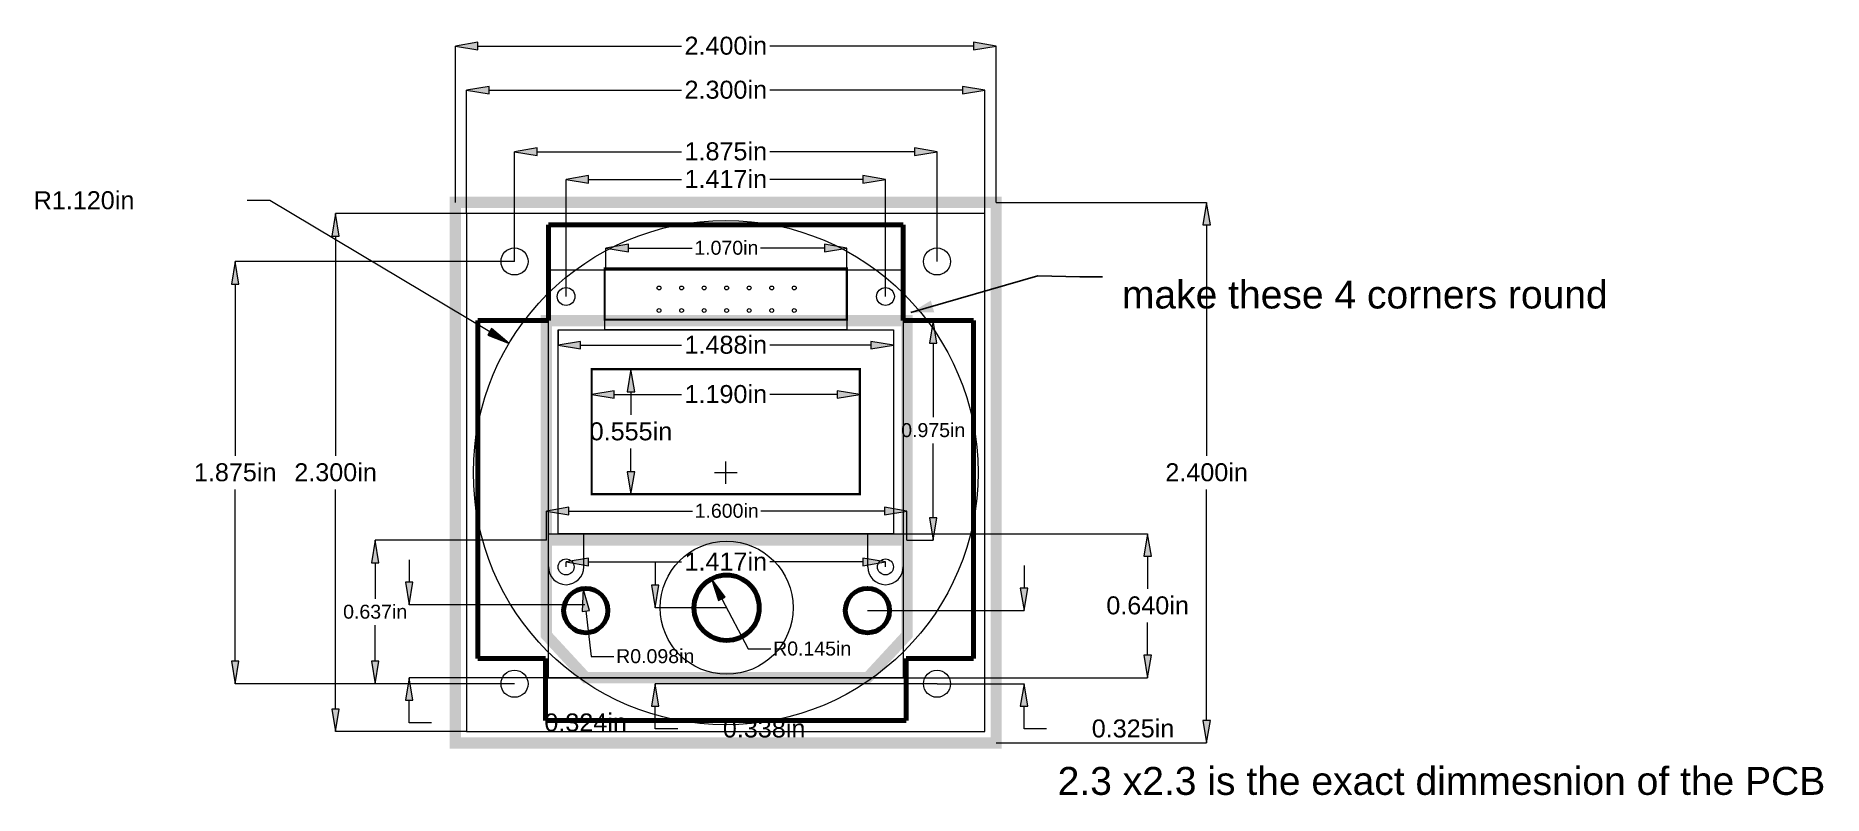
# Model space of a CAD drawing. Extents: x -1.81 to 6.12, y -0.18 to 3.19.
import ezdxf
from ezdxf.enums import TextEntityAlignment as Align

# ---------------------------------------------------------------- set-up
doc = ezdxf.new("R2010")
doc.units = 0
doc.header["$MEASUREMENT"] = 0
doc.layers.get('0').update_dxf_attribs({"lineweight": 0})
for name, color, linetype, lineweight in [('backside2', 21, 'Continuous', 0), ('backside3', 45, 'Continuous', 0), ('hole', 3, 'Continuous', 0), ('raused', 164, 'Continuous', 0)]:
    doc.layers.add(name, color=color, linetype=linetype, lineweight=lineweight)
doc.styles.get("Standard").update_dxf_attribs({"font": 'ARIAL.TTF'})
doc.dimstyles.get("Standard").update_dxf_attribs({"dimtxt": 0.061972, "dimasz": 0.1, "dimexe": 0, "dimexo": 0, "dimgap": 0.01, "dimtad": 0, "dimtih": 1, "dimtoh": 1, "dimdec": 3, "dimrnd": 0.001, "dimzin": 0, "dimdsep": 46, "dimtxsty": 'Standard', "dimblk": 'TC_DIMARROW_FILLED30', "dimcen": 0.09, "dimclrd": 7, "dimclre": 7, "dimclrt": 7, "dimadec": 3, "dimazin": 0, "dimtfac": 1, "dimtdec": 3, "dimtofl": 0, "dimtmove": 0, "dimatfit": 0, "dimfxl": 0, "dimtolj": 1, "dimtzin": 0, "dimarcsym": 0})

# ---------------------------------------------------------------- blocks, each defined once
blk = doc.blocks.new('*D')
at = {"linetype": 'Continuous'}
for color, points in [(7, [(0.05, 3.1439), (0.15, 3.1272), (0.15, 3.1606)]), (7, [(2.45, 3.1439), (2.35, 3.1606), (2.35, 3.1272)]), (7, [(0.1, 2.9484), (0.2, 2.9318), (0.2, 2.9651)]), (7, [(2.4, 2.9484), (2.3, 2.9651), (2.3, 2.9318)]), (252, [(0.3125, 2.6749), (0.4125, 2.6583), (0.4125, 2.6916)]), (252, [(2.1875, 2.6749), (2.0875, 2.6916), (2.0875, 2.6583)]), (7, [(0.5413, 2.5522), (0.6413, 2.5356), (0.6413, 2.5689)]), (7, [(1.9587, 2.5522), (1.8587, 2.5689), (1.8587, 2.5356)]), (7, [(-0.4818, 2.4), (-0.4984, 2.3), (-0.4651, 2.3)]), (7, [(3.3839, 2.45), (3.3672, 2.35), (3.4006, 2.35)]), (7, [(0.7176, 2.2471), (0.8176, 2.2305), (0.8176, 2.2638)]), (7, [(1.7874, 2.2471), (1.6874, 2.2638), (1.6874, 2.2305)]), (252, [(-0.927, 2.1875), (-0.9437, 2.0875), (-0.9104, 2.0875)]), (7, [(2.1707, 1.925), (2.154, 1.825), (2.1873, 1.825)]), (7, [(0.2882, 1.8239), (0.2109, 1.8895), (0.1938, 1.8608)]), (252, [(0.5059, 1.816), (0.6059, 1.7994), (0.6059, 1.8327)]), (252, [(1.9941, 1.816), (1.8941, 1.8327), (1.8941, 1.7994)]), (7, [(0.8291, 1.7091), (0.8125, 1.6091), (0.8458, 1.6091)]), (7, [(0.655, 1.5972), (0.755, 1.5806), (0.755, 1.6139)]), (7, [(1.845, 1.5972), (1.745, 1.6139), (1.745, 1.5806)]), (7, [(0.8291, 1.1541), (0.8458, 1.2541), (0.8125, 1.2541)]), (7, [(0.4539, 1.0793), (0.5539, 1.0626), (0.5539, 1.096)]), (7, [(2.0539, 1.0793), (1.9539, 1.096), (1.9539, 1.0626)]), (7, [(2.1707, 0.95), (2.1873, 1.05), (2.154, 1.05)]), (252, [(3.1219, 0.9789), (3.1053, 0.8789), (3.1386, 0.8789)]), (7, [(-0.3059, 0.95), (-0.3226, 0.85), (-0.2892, 0.85)]), (7, [(0.5413, 0.8536), (0.6413, 0.8369), (0.6413, 0.8702)]), (7, [(1.9587, 0.8536), (1.8587, 0.8702), (1.8587, 0.8369)]), (252, [(-0.1553, 0.6634), (-0.1386, 0.7635), (-0.1719, 0.7635)]), (7, [(0.6173, 0.7352), (0.6125, 0.634), (0.6456, 0.6379)]), (7, [(0.9366, 0.65), (0.9533, 0.75), (0.9199, 0.75)]), (7, [(1.1865, 0.7784), (1.2182, 0.6821), (1.2478, 0.6976)]), (7, [(2.5738, 0.6375), (2.5904, 0.7375), (2.5571, 0.7375)]), (252, [(-0.927, 0.3125), (-0.9104, 0.4125), (-0.9437, 0.4125)]), (7, [(-0.3059, 0.3125), (-0.2892, 0.4125), (-0.3226, 0.4125)]), (252, [(3.1219, 0.3391), (3.1386, 0.4391), (3.1053, 0.4391)]), (252, [(-0.1553, 0.3391), (-0.1719, 0.2391), (-0.1386, 0.2391)]), (7, [(0.9366, 0.3125), (0.9199, 0.2125), (0.9533, 0.2125)]), (7, [(2.5738, 0.3125), (2.5571, 0.2125), (2.5904, 0.2125)]), (7, [(-0.4818, 0.1), (-0.4651, 0.2), (-0.4984, 0.2)]), (7, [(3.3839, 0.05), (3.4006, 0.15), (3.3672, 0.15)])]:
    blk.add_hatch(color=color, dxfattribs=at).paths.add_polyline_path(points)
at = {"color": 7, "linetype": 'Continuous', "lineweight": 0}
for p, q in [((0.05, 2.45), (0.05, 3.1439)), ((2.45, 2.45), (2.45, 3.1439)), ((0.1, 2.4), (0.1, 2.9484)), ((2.4, 2.4), (2.4, 2.9484)), ((0.5413, 2.032), (0.5413, 2.5522)), ((1.9587, 2.032), (1.9587, 2.5522)), ((0.1, 2.4), (-0.4818, 2.4)), ((2.45, 2.45), (3.3839, 2.45)), ((0.7176, 2.1508), (0.7176, 2.2471)), ((1.7874, 2.1558), (1.7874, 2.2471)), ((2.0539, 1.925), (2.1707, 1.925)), ((0.4539, 0.95), (0.4539, 1.0793)), ((2.0539, 0.95), (2.0539, 1.0793)), ((0.4539, 0.95), (-0.3059, 0.95)), ((2.0539, 0.95), (2.1707, 0.95)), ((0.5413, 0.8312), (0.5413, 0.8536)), ((1.9587, 0.8312), (1.9587, 0.8536)), ((1.2539, 0.65), (0.9366, 0.65)), ((1.8789, 0.6375), (2.5738, 0.6375)), ((0.3125, 0.3125), (-0.3059, 0.3125)), ((2.1875, 0.3125), (0.9366, 0.3125)), ((2.1875, 0.3125), (2.5738, 0.3125)), ((0.1, 0.1), (-0.4818, 0.1)), ((2.45, 0.05), (3.3839, 0.05))]:
    blk.add_line(p, q, dxfattribs=at)
at = {"color": 252, "linetype": 'Continuous'}
for p, q in [((0.3125, 2.1875), (0.3125, 2.6749)), ((2.1875, 2.1875), (2.1875, 2.6749)), ((0.3125, 2.1875), (-0.927, 2.1875)), ((0.5059, 1.8844), (0.5059, 1.816)), ((1.9941, 1.8844), (1.9941, 1.816)), ((1.5077, 0.9789), (3.1219, 0.9789)), ((0.625, 0.6634), (-0.1553, 0.6634)), ((0.6356, 0.3391), (-0.1553, 0.3391)), ((1.5036, 0.3391), (3.1219, 0.3391)), ((0.3125, 0.3125), (-0.927, 0.3125))]:
    blk.add_line(p, q, dxfattribs=at)
at = {"color": 7, "linetype": 'Continuous'}
for p, q in [((0.655, 1.7091), (0.655, 1.5972)), ((0.655, 1.7091), (0.8291, 1.7091)), ((1.845, 1.7091), (1.845, 1.5972)), ((0.655, 1.1541), (0.8291, 1.1541))]:
    blk.add_line(p, q, dxfattribs=at)
for points in [[(0.05, 3.1439), (0.15, 3.1272), (0.15, 3.1606), (0.05, 3.1439)], [(0.15, 3.1439), (0.15, 3.1439), (0.15, 3.1439), (1.054, 3.1439)], [(2.35, 3.1439), (2.35, 3.1439), (2.35, 3.1439), (1.446, 3.1439)], [(2.45, 3.1439), (2.35, 3.1606), (2.35, 3.1272), (2.45, 3.1439)], [(0.1, 2.9484), (0.2, 2.9318), (0.2, 2.9651), (0.1, 2.9484)], [(0.2, 2.9484), (0.2, 2.9484), (0.2, 2.9484), (1.054, 2.9484)], [(2.3, 2.9484), (2.3, 2.9484), (2.3, 2.9484), (1.446, 2.9484)], [(2.4, 2.9484), (2.3, 2.9651), (2.3, 2.9318), (2.4, 2.9484)], [(0.5413, 2.5522), (0.6413, 2.5356), (0.6413, 2.5689), (0.5413, 2.5522)], [(0.6413, 2.5522), (0.6413, 2.5522), (0.6413, 2.5522), (1.054, 2.5522)], [(1.8587, 2.5522), (1.8587, 2.5522), (1.8587, 2.5522), (1.446, 2.5522)], [(1.9587, 2.5522), (1.8587, 2.5689), (1.8587, 2.5356), (1.9587, 2.5522)], [(0.2023, 1.8751), (-0.774, 2.4577), (-0.874, 2.4577)], [(-0.4818, 2.4), (-0.4984, 2.3), (-0.4651, 2.3), (-0.4818, 2.4)], [(3.3839, 2.45), (3.3672, 2.35), (3.4006, 2.35), (3.3839, 2.45)], [(3.3839, 2.35), (3.3839, 2.35), (3.3839, 2.35), (3.3839, 1.325)], [(-0.4818, 2.3), (-0.4818, 2.3), (-0.4818, 2.3), (-0.4818, 1.325)], [(0.7176, 2.2471), (0.8176, 2.2305), (0.8176, 2.2638), (0.7176, 2.2471)], [(0.8176, 2.2471), (0.8176, 2.2471), (0.8176, 2.2471), (1.1004, 2.2471)], [(1.6874, 2.2471), (1.6874, 2.2471), (1.6874, 2.2471), (1.4046, 2.2471)], [(1.7874, 2.2471), (1.6874, 2.2638), (1.6874, 2.2305), (1.7874, 2.2471)], [(2.1707, 1.925), (2.154, 1.825), (2.1873, 1.825), (2.1707, 1.925)], [(0.2882, 1.8239), (0.2109, 1.8895), (0.1938, 1.8608), (0.2882, 1.8239)], [(2.1707, 1.825), (2.1707, 1.825), (2.1707, 1.825), (2.1707, 1.4957)], [(0.8291, 1.7091), (0.8125, 1.6091), (0.8458, 1.6091), (0.8291, 1.7091)], [(0.655, 1.5972), (0.755, 1.5806), (0.755, 1.6139), (0.655, 1.5972)], [(0.755, 1.5972), (0.755, 1.5972), (0.755, 1.5972), (1.054, 1.5972)], [(0.8291, 1.6091), (0.8291, 1.6091), (0.8291, 1.6091), (0.8291, 1.5066)], [(1.745, 1.5972), (1.745, 1.5972), (1.745, 1.5972), (1.446, 1.5972)], [(1.845, 1.5972), (1.745, 1.6139), (1.745, 1.5806), (1.845, 1.5972)], [(0.8291, 1.2541), (0.8291, 1.2541), (0.8291, 1.2541), (0.8291, 1.3566)], [(2.1707, 1.05), (2.1707, 1.05), (2.1707, 1.05), (2.1707, 1.3793)], [(1.25, 1.2), (1.25, 1.3)], [(0.8291, 1.1541), (0.8458, 1.2541), (0.8125, 1.2541), (0.8291, 1.1541)], [(1.2, 1.25), (1.3, 1.25)], [(-0.4818, 0.2), (-0.4818, 0.2), (-0.4818, 0.2), (-0.4818, 1.175)], [(3.3839, 0.15), (3.3839, 0.15), (3.3839, 0.15), (3.3839, 1.175)], [(0.4539, 1.0793), (0.5539, 1.0626), (0.5539, 1.096), (0.4539, 1.0793)], [(0.5539, 1.0793), (0.5539, 1.0793), (0.5539, 1.0793), (1.1018, 1.0793)], [(1.9539, 1.0793), (1.9539, 1.0793), (1.9539, 1.0793), (1.406, 1.0793)], [(2.0539, 1.0793), (1.9539, 1.096), (1.9539, 1.0626), (2.0539, 1.0793)], [(2.1707, 0.95), (2.1873, 1.05), (2.154, 1.05), (2.1707, 0.95)], [(-0.3059, 0.95), (-0.3226, 0.85), (-0.2892, 0.85), (-0.3059, 0.95)], [(-0.3059, 0.85), (-0.3059, 0.85), (-0.3059, 0.85), (-0.3059, 0.6895)], [(0.5413, 0.8536), (0.6413, 0.8369), (0.6413, 0.8702), (0.5413, 0.8536)], [(0.6413, 0.8536), (0.6413, 0.8536), (0.6413, 0.8536), (1.054, 0.8536)], [(0.9366, 0.85), (0.9366, 0.75)], [(1.8587, 0.8536), (1.8587, 0.8536), (1.8587, 0.8536), (1.446, 0.8536)], [(1.9587, 0.8536), (1.8587, 0.8702), (1.8587, 0.8369), (1.9587, 0.8536)], [(2.5738, 0.8375), (2.5738, 0.7375)], [(0.6173, 0.7352), (0.6125, 0.634), (0.6456, 0.6379), (0.6173, 0.7352)], [(0.9366, 0.65), (0.9533, 0.75), (0.9199, 0.75), (0.9366, 0.65)], [(0.9366, 0.75), (0.9366, 0.75)], [(1.1865, 0.7784), (1.2182, 0.6821), (1.2478, 0.6976), (1.1865, 0.7784)], [(2.5738, 0.6375), (2.5904, 0.7375), (2.5571, 0.7375), (2.5738, 0.6375)], [(2.5738, 0.7375), (2.5738, 0.7375)], [(0.6291, 0.6359), (0.6531, 0.4339), (0.7531, 0.4339)], [(1.233, 0.6898), (1.3496, 0.4676), (1.4496, 0.4676)], [(-0.3059, 0.4125), (-0.3059, 0.4125), (-0.3059, 0.4125), (-0.3059, 0.5731)], [(-0.3059, 0.3125), (-0.2892, 0.4125), (-0.3226, 0.4125), (-0.3059, 0.3125)], [(0.9366, 0.3125), (0.9199, 0.2125), (0.9533, 0.2125), (0.9366, 0.3125)], [(2.5738, 0.3125), (2.5571, 0.2125), (2.5904, 0.2125), (2.5738, 0.3125)], [(-0.4818, 0.1), (-0.4651, 0.2), (-0.4984, 0.2), (-0.4818, 0.1)], [(1.0366, 0.1125), (0.9366, 0.1125), (0.9366, 0.2125), (0.9366, 0.2125)], [(2.6738, 0.1125), (2.5738, 0.1125), (2.5738, 0.2125), (2.5738, 0.2125)], [(3.3839, 0.05), (3.4006, 0.15), (3.3672, 0.15), (3.3839, 0.05)]]:
    blk.add_lwpolyline(points, dxfattribs=at)
at = {"color": 252, "linetype": 'Continuous'}
for points in [[(0.3125, 2.6749), (0.4125, 2.6583), (0.4125, 2.6916), (0.3125, 2.6749)], [(0.4125, 2.6749), (0.4125, 2.6749), (0.4125, 2.6749), (1.054, 2.6749)], [(2.0875, 2.6749), (2.0875, 2.6749), (2.0875, 2.6749), (1.446, 2.6749)], [(2.1875, 2.6749), (2.0875, 2.6916), (2.0875, 2.6583), (2.1875, 2.6749)], [(-0.927, 2.1875), (-0.9437, 2.0875), (-0.9104, 2.0875), (-0.927, 2.1875)], [(-0.927, 2.0875), (-0.927, 2.0875), (-0.927, 2.0875), (-0.927, 1.325)], [(0.5059, 1.816), (0.6059, 1.7994), (0.6059, 1.8327), (0.5059, 1.816)], [(1.9941, 1.816), (1.8941, 1.8327), (1.8941, 1.7994), (1.9941, 1.816)], [(0.6059, 1.816), (0.6059, 1.816), (0.6059, 1.816), (1.054, 1.816)], [(1.8941, 1.816), (1.8941, 1.816), (1.8941, 1.816), (1.446, 1.816)], [(-0.927, 0.4125), (-0.927, 0.4125), (-0.927, 0.4125), (-0.927, 1.175)], [(3.1219, 0.9789), (3.1053, 0.8789), (3.1386, 0.8789), (3.1219, 0.9789)], [(3.1219, 0.8789), (3.1219, 0.8789), (3.1219, 0.8789), (3.1219, 0.734)], [(-0.1553, 0.8635), (-0.1553, 0.7635)], [(-0.1553, 0.6634), (-0.1386, 0.7635), (-0.1719, 0.7635), (-0.1553, 0.6634)], [(-0.1553, 0.7635), (-0.1553, 0.7635)], [(3.1219, 0.4391), (3.1219, 0.4391), (3.1219, 0.4391), (3.1219, 0.584)], [(-0.927, 0.3125), (-0.9104, 0.4125), (-0.9437, 0.4125), (-0.927, 0.3125)], [(3.1219, 0.3391), (3.1386, 0.4391), (3.1053, 0.4391), (3.1219, 0.3391)], [(-0.1553, 0.3391), (-0.1719, 0.2391), (-0.1386, 0.2391), (-0.1553, 0.3391)], [(-0.0553, 0.1391), (-0.1553, 0.1391), (-0.1553, 0.2391), (-0.1553, 0.2391)]]:
    blk.add_lwpolyline(points, dxfattribs=at)
at = {"color": 7, "linetype": 'Continuous'}
for s, height, p in [('2.400', 0.07986, (1.2065, 3.1456)), ('2.300', 0.07986, (1.2065, 2.9502)), ('1.417', 0.07986, (1.2065, 2.554)), ('R1.120', 0.07986, (-1.6415, 2.4595)), ('1.070', 0.06197, (1.2187, 2.2485)), ('1.190', 0.07986, (1.2065, 1.599)), ('0.555', 0.07986, (0.7856, 1.4334)), ('0.975', 0.06197, (2.1369, 1.4388)), ('2.300', 0.07986, (-0.5253, 1.2517)), ('2.400', 0.07986, (3.3404, 1.2517)), ('1.600', 0.06197, (1.2201, 1.0807)), ('1.417', 0.07986, (1.2065, 0.8553)), ('0.637', 0.06197, (-0.3397, 0.6326)), ('R0.145', 0.06197, (1.5996, 0.469)), ('R0.098', 0.06197, (0.9031, 0.4352)), ('0.338', 0.07986, (1.3766, 0.1142)), ('0.325', 0.07986, (3.0138, 0.1142))]:
    blk.add_text(s, height=height, dxfattribs=at).set_placement(p, align=Align.MIDDLE_CENTER)
for height, p in [(0.07986, (1.3465, 3.1856)), (0.07986, (1.3465, 2.9901)), (0.07986, (1.3465, 2.5939)), (0.07986, (-1.4611, 2.4994)), (0.06197, (1.3273, 2.2795)), (0.07986, (1.3465, 1.6389)), (0.07986, (0.9256, 1.4733)), (0.06197, (2.2455, 1.4698)), (0.07986, (-0.3853, 1.2917)), (0.07986, (3.4804, 1.2917)), (0.06197, (1.3288, 1.1116)), (0.07986, (1.3465, 0.8952)), (0.06197, (-0.231, 0.6636)), (0.06197, (1.7396, 0.4999)), (0.06197, (1.0431, 0.4662)), (0.07986, (1.5166, 0.1542)), (0.07986, (3.1538, 0.1542))]:
    blk.add_text('in', height=height, dxfattribs=at).set_placement(p, align=Align.TOP_LEFT)
at = {"color": 252, "linetype": 'Continuous'}
for s, p in [('1.875', (1.2065, 2.6767)), ('1.488', (1.2065, 1.8178)), ('1.875', (-0.9706, 1.2517)), ('0.640', (3.0784, 0.6607)), ('0.324', (0.5847, 0.1409))]:
    blk.add_text(s, height=0.07986, dxfattribs=at).set_placement(p, align=Align.MIDDLE_CENTER)
for p in [(1.3465, 2.7166), (1.3465, 1.8577), (-0.8306, 1.2917), (3.2184, 0.7007), (0.7247, 0.1808)]:
    blk.add_text('in', height=0.07986, dxfattribs=at).set_placement(p, align=Align.TOP_LEFT)
blk = doc.blocks.new('TC_DIMARROW_FILLED30')
at = {"color": 0, "linetype": 'ByBlock'}
blk.add_solid([(0, 0), (-1, 0.267949), (-1, -0.267949)], dxfattribs=at)

msp = doc.modelspace()

# ---------------------------------------------------------------- linework, layer by layer
at = {"color": 1, "linetype": 'Continuous', "lineweight": 120}
for p, q in [((2.0374, 2.35), (0.4626, 2.35)), ((0.4626, 1.925), (0.15, 1.925)), ((0.15, 1.925), (0.15, 0.425)), ((2.35, 1.925), (2.0374, 1.925)), ((2.35, 0.425), (2.35, 1.925)), ((0.15, 0.425), (0.2673, 0.425)), ((0.2673, 0.425), (0.45, 0.425)), ((0.45, 0.425), (0.45, 0.15)), ((2.05, 0.15), (2.05, 0.425)), ((2.05, 0.425), (2.35, 0.425)), ((0.45, 0.15), (2.05, 0.15))]:
    msp.add_line(p, q, dxfattribs=at)
at = {"color": 1, "lineweight": 120}
for p, q in [((0.4626, 1.925), (0.4626, 2.35)), ((2.0374, 1.925), (2.0374, 2.35))]:
    msp.add_line(p, q, dxfattribs=at)
at = {"color": 7, "linetype": 'Continuous', "lineweight": 0}
for p, q in [((0.4626, 2.1501), (2.0374, 2.1501)), ((0.4626, 0.8305), (0.4626, 2.1501)), ((2.0374, 2.1501), (2.0374, 0.8312)), ((0.6201, 0.8312), (0.6201, 0.9789)), ((1.8799, 0.8312), (1.8799, 0.9788))]:
    msp.add_line(p, q, dxfattribs=at)
at = {"linetype": 'Continuous', "lineweight": 0}
msp.add_line((0.4534, 0.3391), (2.0474, 0.3391), dxfattribs=at)
at = {"color": 1, "linetype": 'Continuous', "const_width": 0.05}
for points in [[(0.05, 0.05), (2.45, 0.05), (2.45, 2.45), (0.05, 2.45)], [(0.4539, 0.95), (2.0539, 0.95), (2.0539, 1.925), (0.4539, 1.925)], [(2.0539, 0.95), (0.4539, 0.95), (0.4539, 0.5284), (0.6289, 0.3391), (1.8789, 0.3391), (2.0539, 0.5284)]]:
    msp.add_lwpolyline(points, close=True, dxfattribs=at)
at = {"color": 7, "linetype": 'Continuous'}
for points in [[(0.1, 0.1), (2.4, 0.1), (2.4, 2.4), (0.1, 2.4)], [(0.5059, 1.8844), (1.9941, 1.8844), (1.9941, 0.9789), (0.5059, 0.9789)]]:
    msp.add_lwpolyline(points, close=True, dxfattribs=at)
at = {"color": 1, "linetype": 'Continuous', "const_width": 0.01}
msp.add_lwpolyline([(0.7126, 1.9292), (0.7126, 2.1558), (1.7874, 2.1558), (1.7874, 1.9292), (0.7126, 1.9292)], dxfattribs=at)
at = {"color": 1, "linetype": 'Continuous'}
msp.add_lwpolyline([(1.7874, 1.8844), (0.7126, 1.8844), (0.7126, 2.155), (1.7874, 2.155)], close=True, dxfattribs=at)
at = {"color": 3, "linetype": 'Continuous', "lineweight": 120}
msp.add_circle((1.2539, 0.65), 0.145, dxfattribs=at)
at = {"layer": 'backside2', "linetype": 'Continuous', "lineweight": 0}
for p, q in [((0.7126, 1.8844), (0.7126, 2.155)), ((1.7874, 2.1524), (1.7874, 1.8844)), ((0.5059, 0.9789), (0.5059, 1.8844)), ((0.5059, 1.8844), (0.7126, 1.8844)), ((1.7874, 1.8844), (1.9941, 1.8844)), ((1.9941, 1.8844), (1.9941, 0.9789)), ((1.9941, 0.9789), (0.5059, 0.9789))]:
    msp.add_line(p, q, dxfattribs=at)
at = {"layer": 'backside3', "linetype": 'Continuous'}
msp.add_lwpolyline([(0.4626, 0.9789), (2.0374, 0.9789), (2.0374, 0.3391), (0.4626, 0.3391)], close=True, dxfattribs=at)
at = {"layer": 'hole', "linetype": 'Continuous', "const_width": 0.01}
msp.add_lwpolyline([(0.655, 1.7091), (1.845, 1.7091), (1.845, 1.1541), (0.655, 1.1541)], close=True, dxfattribs=at)
at = {"layer": 'hole', "linetype": 'Continuous', "lineweight": 0}
for centre in [(0.3125, 2.1875), (2.1875, 2.1875), (0.3125, 0.3125), (2.1875, 0.3125)]:
    msp.add_circle(centre, 0.06, dxfattribs=at)
at = {"layer": 'hole', "linetype": 'Continuous', "lineweight": 120}
for centre in [(0.6289, 0.6375), (1.8789, 0.6375)]:
    msp.add_circle(centre, 0.0984, dxfattribs=at)
at = {"layer": 'raused', "linetype": 'Continuous', "lineweight": 0}
msp.add_circle((1.25, 1.25), 1.12, dxfattribs=at)
at = {"layer": 'raused', "color": 7, "linetype": 'Continuous', "lineweight": 0}
for centre, radius in [((0.5413, 2.032), 0.0394), ((0.9539, 2.07), 0.00843), ((1.0539, 2.07), 0.00843), ((1.1539, 2.07), 0.00843), ((1.2539, 2.07), 0.00843), ((1.3539, 2.07), 0.00843), ((1.4539, 2.07), 0.00843), ((1.5539, 2.07), 0.00843), ((1.9587, 2.032), 0.0394), ((0.9539, 1.97), 0.00843), ((1.0539, 1.97), 0.00843), ((1.1539, 1.97), 0.00843), ((1.2539, 1.97), 0.00843), ((1.3539, 1.97), 0.00843), ((1.4539, 1.97), 0.00843), ((1.5539, 1.97), 0.00843), ((1.2539, 0.65), 0.2953), ((0.5413, 0.8312), 0.0354), ((1.9587, 0.8312), 0.0354)]:
    msp.add_circle(centre, radius, dxfattribs=at)
for centre in [(0.5413, 0.8312), (1.9587, 0.8312)]:
    msp.add_arc(centre, 0.0787, 180, 360, dxfattribs=at)

# ---------------------------------------------------------------- texts
at = {"color": 7, "linetype": 'Continuous'}
for s, p in [('make these 4 corners round', (3.0081, 2.1027)), ('2.3 x2.3 is the exact dimmesnion of the PCB ', (2.7229, -0.0568))]:
    msp.add_text(s, height=0.123944, dxfattribs=at).set_placement(p, align=Align.TOP_LEFT)

# ---------------------------------------------------------------- dimensions: what is measured, and where the dimension line sits
at = {"color": 252, "linetype": 'Continuous'}
for base, p1, p2, angle, middle in [((3.1219, 0.3391), (1.5077, 0.9789), (1.5036, 0.3391), 90, (3.1219, 0.659)), ((-0.1553, 0.3391), (0.625, 0.6634), (0.6356, 0.3391), 90, (0.6283, 0.1391)), ((2.1875, 2.6749), (0.3125, 2.1875), (2.1875, 2.1875), 180, (1.25, 2.6749)), ((-0.927, 0.3125), (0.3125, 2.1875), (0.3125, 0.3125), 90, (-0.927, 1.25))]:
    dim = msp.add_linear_dim(base=base, p1=p1, p2=p2, angle=angle, dimstyle='Standard', override={"dimtxt": 0.079861, "dimgap": 0.5, "dimpost": '<>in', "dimclrd": 252, "dimclre": 252, "dimclrt": 252}, dxfattribs=at)
    dim.commit()
    dim.dimension.update_dxf_attribs({"geometry": '*D', "text_midpoint": middle})
dim = msp.add_aligned_dim(p1=(0.5059, 1.8844), p2=(1.9941, 1.8844), distance=-0.0684, dimstyle='Standard', override={"dimtxt": 0.079861, "dimgap": 0.5, "dimpost": '<>in', "dimclrd": 252, "dimclre": 252, "dimclrt": 252}, dxfattribs=at)
dim.commit()
dim.dimension.update_dxf_attribs({"geometry": '*D', "text_midpoint": (1.25, 1.816)})
at = {"color": 7, "linetype": 'Continuous'}
for p1, p2, distance, override, middle in [((0.655, 1.7091), (1.845, 1.7091), -0.1119, {"dimtxt": 0.079861, "dimgap": 0.5, "dimpost": '<>in'}, (1.25, 1.5972)), ((0.5413, 2.032), (1.9587, 2.032), 0.5202, {"dimtxt": 0.079861, "dimgap": 0.5, "dimpost": '<>in'}, (1.25, 2.5522)), ((0.05, 2.45), (2.45, 2.45), 0.6939, {"dimtxt": 0.079861, "dimgap": 0.2, "dimpost": '<>in'}, (1.25, 3.1439)), ((0.4539, 0.95), (2.0539, 0.95), 0.1293, {"dimpost": '<>in'}, (1.2539, 1.0793))]:
    dim = msp.add_aligned_dim(p1=p1, p2=p2, distance=distance, dimstyle='Standard', override=override, dxfattribs=at)
    dim.commit()
    dim.dimension.update_dxf_attribs({"geometry": '*D', "text_midpoint": middle})
for base, p1, p2, angle, override, middle in [((0.8291, 1.1541), (0.655, 1.7091), (0.655, 1.1541), 270, {"dimtxt": 0.079861, "dimgap": 0.5, "dimpost": '<>in'}, (0.8291, 1.4316)), ((1.9587, 0.8536), (0.5413, 0.8312), (1.9587, 0.8312), 180, {"dimtxt": 0.079861, "dimgap": 0.5, "dimpost": '<>in'}, (1.25, 0.8536)), ((-0.4818, 0.1), (0.1, 2.4), (0.1, 0.1), 270, {"dimtxt": 0.079861, "dimgap": 0.2, "dimpost": '<>in'}, (-0.4818, 1.25)), ((3.3839, 0.05), (2.45, 2.45), (2.45, 0.05), 270, {"dimtxt": 0.079861, "dimgap": 0.2, "dimpost": '<>in'}, (3.3839, 1.25)), ((2.5738, 0.3125), (1.8789, 0.6375), (2.1875, 0.3125), 90, {"dimtxt": 0.079861, "dimgap": 0.2, "dimpost": '<>in'}, (3.0573, 0.1125)), ((0.9366115484, 0.3125), (1.253911, 0.65), (2.1875, 0.3125), 270, {"dimtxt": 0.079861, "dimgap": 0.2, "dimpost": '<>in'}, (1.4201504102, 0.1125)), ((2.1707, 1.925), (2.0539, 0.95), (2.0539, 1.925), 270, {"dimpost": '<>in'}, (2.1707, 1.4375)), ((-0.3058848617, 0.95), (0.3125, 0.3125), (0.453911, 0.95), 90, {"dimpost": '<>in'}, (-0.3058848617, 0.63125))]:
    dim = msp.add_linear_dim(base=base, p1=p1, p2=p2, angle=angle, dimstyle='Standard', override=override, dxfattribs=at)
    dim.commit()
    dim.dimension.update_dxf_attribs({"geometry": '*D', "text_midpoint": middle})
for center, mpoint, override, middle in [((1.25, 1.25), (0.2882, 1.8239), {"dimtxt": 0.079861, "dimgap": 0.5, "dimpost": '<>in'}, (-1.598, 2.4577)), ((0.6289, 0.6375), (0.6173, 0.7352), {"dimpost": '<>in'}, (0.9369, 0.4339)), ((1.2539, 0.65), (1.1865, 0.7784), {"dimpost": '<>in'}, (1.6334, 0.4676))]:
    dim = msp.add_radius_dim(center=center, mpoint=mpoint, dimstyle='Standard', override=override, dxfattribs=at)
    dim.commit()
    dim.dimension.update_dxf_attribs({"geometry": '*D', "text_midpoint": middle})
for base, p1, p2, override, middle in [((0.1, 2.9484), (2.4, 2.4), (0.1, 2.4), {"dimtxt": 0.079861, "dimgap": 0.2, "dimpost": '<>in'}, (1.25, 2.9484)), ((1.7874, 2.2471), (0.7176, 2.1508), (1.7874, 2.1558), {"dimpost": '<>in'}, (1.2525, 2.2471))]:
    dim = msp.add_linear_dim(base=base, p1=p1, p2=p2, dimstyle='Standard', override=override, dxfattribs=at)
    dim.commit()
    dim.dimension.update_dxf_attribs({"geometry": '*D', "text_midpoint": middle})

# ---------------------------------------------------------------- leaders
at = {"color": 7, "linetype": 'Continuous', "lineweight": 0}
msp.add_leader([(2.0715, 1.9604), (2.635, 2.1231), (2.8216, 2.1191), (2.9216, 2.1191)], dimstyle='Standard', override={"dimldrblk": 'TC_DIMARROW_FILLED30'}, dxfattribs=at)

doc.saveas('drawing.dxf')
